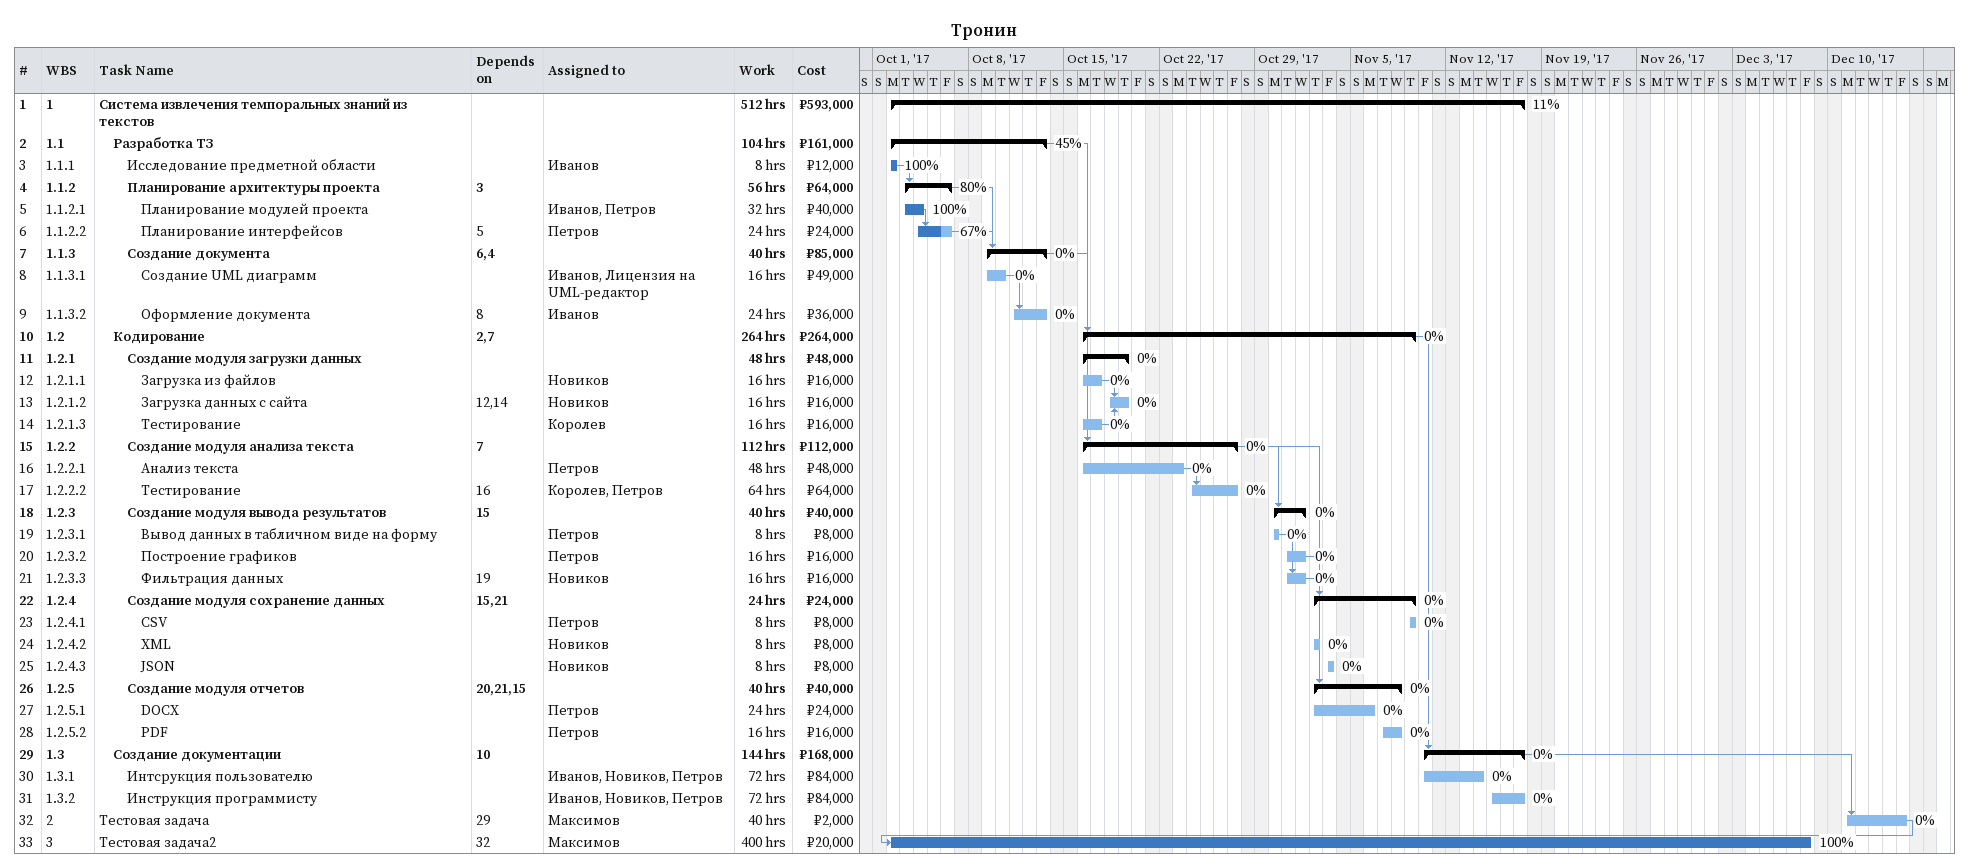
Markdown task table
Тронин

| ID | WBS | Task | Start | Finish | Predecessors | Resources | % complete | Work (h) | Cost (₽) |
|---|---|---|---|---|---|---|---|---|---|
| 1 | 1 | **Система извлечения темпоральных знаний из текстов** | 2017-10-02 | 2017-11-17 |  |  | 11 | 512 | 593000 |
| 2 | 1.1 | **Разработка ТЗ** | 2017-10-02 | 2017-10-13 |  |  | 45 | 104 | 161000 |
| 3 | 1.1.1 | Исследование предметной области | 2017-10-02 | 2017-10-02 |  | Иванов | 100 | 8 | 12000 |
| 4 | 1.1.2 | **Планирование архитектуры проекта** | 2017-10-03 | 2017-10-06 | 3 |  | 80 | 56 | 64000 |
| 5 | 1.1.2.1 | Планирование модулей проекта | 2017-10-03 | 2017-10-04 |  | Иванов, Петров | 100 | 32 | 40000 |
| 6 | 1.1.2.2 | Планирование интерфейсов | 2017-10-04 | 2017-10-06 | 5 | Петров | 67 | 24 | 24000 |
| 7 | 1.1.3 | **Создание документа** | 2017-10-09 | 2017-10-13 | 6, 4 |  | 0 | 40 | 85000 |
| 8 | 1.1.3.1 | Создание UML диаграмм | 2017-10-09 | 2017-10-10 |  | Иванов, Лицензия на UML-редактор | 0 | 16 | 49000 |
| 9 | 1.1.3.2 | Оформление документа | 2017-10-11 | 2017-10-13 | 8 | Иванов | 0 | 24 | 36000 |
| 10 | 1.2 | **Кодирование** | 2017-10-16 | 2017-11-09 | 2, 7 |  | 0 | 264 | 264000 |
| 11 | 1.2.1 | **Создание модуля загрузки данных** | 2017-10-16 | 2017-10-19 |  |  | 0 | 48 | 48000 |
| 12 | 1.2.1.1 | Загрузка из файлов | 2017-10-16 | 2017-10-17 |  | Новиков | 0 | 16 | 16000 |
| 13 | 1.2.1.2 | Загрузка данных с сайта | 2017-10-18 | 2017-10-19 | 12, 14 | Новиков | 0 | 16 | 16000 |
| 14 | 1.2.1.3 | Тестирование | 2017-10-16 | 2017-10-17 |  | Королев | 0 | 16 | 16000 |
| 15 | 1.2.2 | **Создание модуля анализа текста** | 2017-10-16 | 2017-10-27 | 7 |  | 0 | 112 | 112000 |
| 16 | 1.2.2.1 | Анализ текста | 2017-10-16 | 2017-10-23 |  | Петров | 0 | 48 | 48000 |
| 17 | 1.2.2.2 | Тестирование | 2017-10-24 | 2017-10-27 | 16 | Королев, Петров | 0 | 64 | 64000 |
| 18 | 1.2.3 | **Создание модуля вывода результатов** | 2017-10-30 | 2017-11-01 | 15 |  | 0 | 40 | 40000 |
| 19 | 1.2.3.1 | Вывод данных в табличном виде на форму | 2017-10-30 | 2017-10-30 |  | Петров | 0 | 8 | 8000 |
| 20 | 1.2.3.2 | Построение графиков | 2017-10-31 | 2017-11-01 |  | Петров | 0 | 16 | 16000 |
| 21 | 1.2.3.3 | Фильтрация данных | 2017-10-31 | 2017-11-01 | 19 | Новиков | 0 | 16 | 16000 |
| 22 | 1.2.4 | **Создание модуля сохранение данных** | 2017-11-02 | 2017-11-09 | 15, 21 |  | 0 | 24 | 24000 |
| 23 | 1.2.4.1 | CSV | 2017-11-09 | 2017-11-09 |  | Петров | 0 | 8 | 8000 |
| 24 | 1.2.4.2 | XML | 2017-11-02 | 2017-11-02 |  | Новиков | 0 | 8 | 8000 |
| 25 | 1.2.4.3 | JSON | 2017-11-03 | 2017-11-03 |  | Новиков | 0 | 8 | 8000 |
| 26 | 1.2.5 | **Создание модуля отчетов** | 2017-11-02 | 2017-11-08 | 20, 21, 15 |  | 0 | 40 | 40000 |
| 27 | 1.2.5.1 | DOCX | 2017-11-02 | 2017-11-06 |  | Петров | 0 | 24 | 24000 |
| 28 | 1.2.5.2 | PDF | 2017-11-07 | 2017-11-08 |  | Петров | 0 | 16 | 16000 |
| 29 | 1.3 | **Создание документации** | 2017-11-10 | 2017-11-17 | 10 |  | 0 | 144 | 168000 |
| 30 | 1.3.1 | Интсрукция пользователю | 2017-11-10 | 2017-11-14 |  | Иванов, Новиков, Петров | 0 | 72 | 84000 |
| 31 | 1.3.2 | Инструкция программисту | 2017-11-15 | 2017-11-17 |  | Иванов, Новиков, Петров | 0 | 72 | 84000 |
| 32 | 2 | Тестовая задача | 2017-12-11 | 2017-12-15 | 29 | Максимов | 0 | 40 | 2000 |
| 33 | 3 | Тестовая задача2 | 2017-10-02 | 2017-12-08 | 32 | Максимов | 100 | 400 | 20000 |
